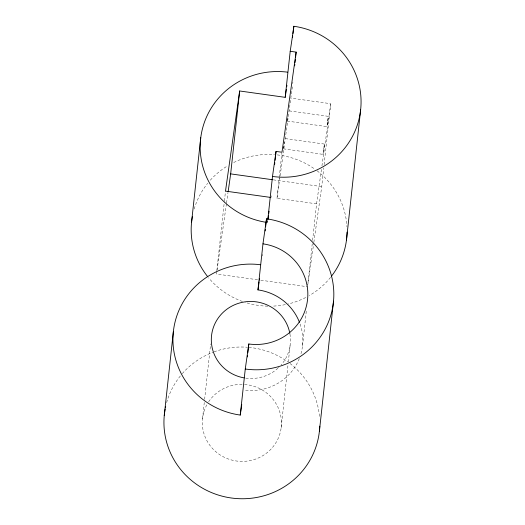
<?xml version="1.0" encoding="UTF-8"?>
<svg xmlns="http://www.w3.org/2000/svg" width="525" height="525" viewBox="0 0 525 525"><rect width="100%" height="100%" fill="white"/><g stroke="black" fill="none" stroke-linecap="round" stroke-linejoin="round"><path stroke-width="0.39" stroke-dasharray="2.62 1.97" d="M283.382 148.824L322.98 154.357L324.417 144.067L284.819 138.534M324.417 144.067L322.98 154.357M287.3 121.085L326.898 126.617L327.797 120.468L328.342 116.34L288.743 110.814M216.759 271.582L216.49 274.024L257.598 279.766M216.845 270.769L224.352 201.685M224.438 200.872L225.501 191.113M202.512 418.74L204.277 402.485M204.619 399.381L210.637 343.96M262.474 255.99L262.644 254.369M267.297 222.482L267.671 220.894M271.038 197.479L271.215 195.858M312.605 240.411L316.575 203.838L276.977 198.306L279.175 178.106M279.261 177.293L281.892 153.051M280.173 175.691L292.373 86.861M292.72 83.626L292.897 82.012M281.17 427.691L287.969 365.105M288.31 362.001L290.253 344.118M312.25 243.666L307.748 285.121L313.74 243.134M302.538 345.772L306.318 310.951M313.852 242.327L321.733 186.611L323.761 167.915M324.115 164.666L330.737 103.701L291.139 98.168M283.447 148.208L283.69 146.37M287.516 119.352L287.667 118.23M284.156 143.542L284.34 142.216M217.061 269.988L226.433 203.766M226.544 202.958L228.027 192.465M267.501 222.508L267.842 220.087M276.977 198.306L280.061 176.505M327.626 121.15L328.342 116.34M327.613 121.813L326.898 126.617M316.575 203.838L321.49 169.109M321.943 165.88L330.737 103.701M283.789 146.134L283.507 148.063M287.654 118.807L287.392 120.566M273.374 179.858L321.733 186.611M260.82 280.212L307.571 286.742M166.635 402.636A77.969 75.843 6.2 0 1 180.574 375.67M182.293 373.629A77.969 75.843 6.2 0 1 212.855 352.301M214.121 351.822A77.969 75.843 6.2 0 1 247.505 347.242M248.857 347.36A77.969 75.843 6.2 0 1 287.844 361.876M290.017 363.49A77.969 75.843 6.2 0 1 319.541 416.902M244.519 384.464A39.585 38.509 6.2 0 1 280.56 431.222A39.585 38.509 6.2 0 1 228.021 458.883A39.585 38.509 6.2 0 1 207.211 404.106M208.628 401.809A39.585 38.509 6.2 0 1 243.141 384.392M289.951 334.064A39.585 38.509 6.2 0 1 281.269 364.822M278.946 367.29A39.585 38.509 6.2 0 1 278.453 367.762M277.955 368.222A39.585 38.509 6.2 0 1 245.49 378.105M300.083 323.991A51.982 50.564 6.2 0 1 300.772 354.408M299.316 358.575A51.982 50.564 6.2 0 1 244.335 390.114M330.547 277.364A77.969 75.843 6.2 0 1 309.277 295.568M305.727 297.504A77.969 75.843 6.2 0 1 287.995 304.034M285.344 304.618A77.969 75.843 6.2 0 1 271.858 306.154M267.776 306.167A77.969 75.843 6.2 0 1 245.05 302.341M242.478 301.468A77.969 75.843 6.2 0 1 208.556 277.732M194.178 208.996A77.969 75.843 6.2 0 1 207.677 183.271M210.269 180.219A77.969 75.843 6.2 0 1 227.784 165.749M233.704 162.52A77.969 75.843 6.2 0 1 274.522 154.658M277.233 154.908A77.969 75.843 6.2 0 1 314.908 169.188M317.08 170.789A77.969 75.843 6.2 0 1 346.946 226.767"/><path stroke-width="0.79" d="M164.246 415.636L173.388 331.413M191.592 221.963L200.753 137.74M228.145 191.658L230.659 173.887L239.662 90.982L285.2 97.342L286.342 89.27M260.571 264.751A77.969 75.843 6.2 0 0 173.631 329.444A77.969 75.843 6.2 0 0 239.846 415.012L240.26 415.072L245.267 369.009L248.804 343.98L249.342 344.052A51.982 50.564 6.2 0 0 307.374 301.022A51.982 50.564 6.2 0 0 263.333 243.902L262.966 243.849L266.51 218.813L266.923 218.873A77.969 75.843 6.2 0 1 333.139 304.447A77.969 75.843 6.2 0 1 246.199 369.141L245.267 369.009M247.4 356.908L247.577 355.294M247.839 352.866L248.804 343.98M299.473 322.324A51.982 50.564 6.2 0 0 258.326 289.957L257.965 289.912L262.966 243.849M265.191 230.934L265.368 229.32M265.63 226.898L266.51 218.813M267.848 219.273L272.501 176.446L276.038 151.417L281.984 152.243L296.146 52.113L290.207 51.279L293.947 26.276A77.969 75.843 6.2 0 1 360.406 111.674A77.969 75.843 6.2 0 1 273.65 176.603L272.501 176.446M274.634 164.345L274.811 162.73M275.074 160.302L276.038 151.417M285.2 97.342L290.207 51.279M292.517 37.564L292.694 35.949M292.957 33.521L293.744 26.25M294.65 65.848L294.827 64.234M295.004 62.619L295.352 59.384M295.529 57.77L296.146 52.113M319.371 431.445L333.519 301.16M346.48 239.984L360.642 109.699M239.662 90.982L225.501 191.113L270.237 197.367M240.26 415.072L241.749 404.572M257.965 289.912L259.107 281.833M259.337 280.219L259.567 278.604M267.953 219.279L268.524 215.243M268.754 213.623L269.095 211.201M286.683 86.842L286.912 85.227M230.659 173.887L272.567 179.74M319.764 426.162A77.969 75.843 6.2 0 1 233.54 498.271A77.969 75.843 6.2 0 1 165.152 409.08M165.401 407.781A77.969 75.843 6.2 0 1 165.677 406.488M244.125 377.888A39.585 38.509 6.2 0 1 211.372 337.621A39.585 38.509 6.2 0 1 248.469 301.514A39.585 38.509 6.2 0 1 289.833 333.401M347.045 232.063A77.969 75.843 6.2 0 1 331.38 276.314M207.71 276.695A77.969 75.843 6.2 0 1 192.347 216.727M265.952 222.278A77.969 75.843 6.2 0 1 200.931 136.428A77.969 75.843 6.2 0 1 287.595 72.155"/></g></svg>
